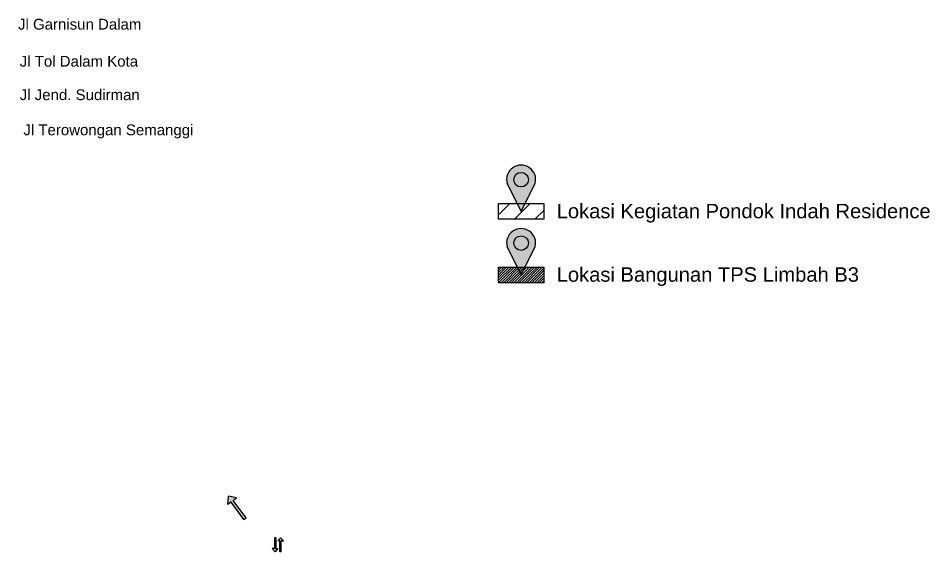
# Model space of a CAD drawing. Header units: millimetres. Extents: x -2888 to 7167, y -634 to 4310.
# Drawn here: x 2599.1 to 2781.2, y 521.6 to 628.1 of the extents above; entities that cross this region are included whole.
import ezdxf

# ---------------------------------------------------------------- set-up
doc = ezdxf.new("R2010")
doc.units = ezdxf.units.MM
doc.header["$MEASUREMENT"] = 0
doc.layers.add('Area TPS', color=2, linetype='Continuous')
doc.styles.get("Standard").update_dxf_attribs({"font": 'arial.ttf'})

msp = doc.modelspace()

# ---------------------------------------------------------------- hatches: boundary and pattern name
h = msp.add_hatch(color=1)
h.dxf.hatch_style = 1
h.paths.add_polyline_path([(2702.40175, 595.14825, 1.282094813), (2696.76752, 595.14825), (2699.58463, 589.51403)])
h.paths.add_polyline_path([(2698.12735, 595.85552, -1), (2701.04192, 595.85552, -1)], flags=16)
at = {"true_color": 0xffffff}
h = msp.add_hatch(color=7, dxfattribs=at)
h.dxf.hatch_style = 1
h.paths.add_polyline_path([(2698.12735, 595.85552, 1), (2701.04192, 595.85552, 1)])
h = msp.add_hatch()
h.set_pattern_fill('ANSI31', color=1, scale=22.953788)
h.set_pattern_definition([(45, (2353.144, 380.7714), (-2.028847, 2.028847), [])])
h.paths.add_polyline_path([(2704.08563, 591.07264), (2695.08363, 591.07264), (2695.08363, 587.95542), (2704.08563, 587.95542)])
h = msp.add_hatch(color=2)
h.dxf.hatch_style = 1
h.paths.add_polyline_path([(2702.40175, 582.48265, 1.282094813), (2696.76752, 582.48265), (2699.58463, 576.84843)])
h.paths.add_polyline_path([(2698.12735, 583.18992, -1), (2701.04192, 583.18992, -1)], flags=16)
h = msp.add_hatch(color=7, dxfattribs=at)
h.dxf.hatch_style = 1
h.paths.add_polyline_path([(2698.12735, 583.18992, 1), (2701.04192, 583.18992, 1)])
at = {"true_color": 0x636466}
h = msp.add_hatch(color=251, dxfattribs=at)
h.dxf.hatch_style = 1
h.paths.add_polyline_path([(2641.11559, 532.65497), (2640.96791, 531.00129), (2641.41107, 531.32955), (2641.58833, 531.46086), (2641.63264, 531.49369), (2644.19647, 528.03253), (2644.63963, 528.3608), (2642.0758, 531.82195), (2642.12012, 531.85478), (2642.29738, 531.98608), (2642.74053, 532.31435)])
h = msp.add_hatch(color=251, dxfattribs=at)
h.dxf.hatch_style = 1
h.paths.add_polyline_path([(2650.42671, 521.5637), (2650.98171, 522.194), (2650.70275, 522.1927), (2650.59116, 522.19218), (2650.56326, 522.19205), (2650.55312, 524.37083), (2650.27415, 524.36953), (2650.2843, 522.19075), (2650.2564, 522.19062), (2650.14482, 522.1901), (2649.86585, 522.1888)])
h = msp.add_hatch(color=251, dxfattribs=at)
h.dxf.hatch_style = 1
h.paths.add_polyline_path([(2651.53134, 524.37018), (2652.08635, 523.73988), (2651.80739, 523.74118), (2651.6958, 523.7417), (2651.6679, 523.74183), (2651.65776, 521.56305), (2651.37879, 521.56435), (2651.38894, 523.74313), (2651.36104, 523.74326), (2651.24946, 523.74378), (2650.97049, 523.74508)])
at = {"layer": 'Area TPS'}
h = msp.add_hatch(dxfattribs=at)
h.set_pattern_fill('ANSI31', color=256, scale=2.869224)
h.set_pattern_definition([(45, (2353.1439, 373.84422), (-0.25360593, 0.25360593), [])])
h.paths.add_polyline_path([(2704.08563, 578.40704), (2695.08363, 578.40704), (2695.08363, 575.28982), (2704.08563, 575.28982)])

# ---------------------------------------------------------------- linework, layer by layer
for points in [[(2699.58463, 589.51403), (2696.76752, 595.14825)], [(2699.58463, 589.51403), (2702.40175, 595.14825)], [(2699.58463, 576.84843), (2696.76752, 582.48265)], [(2699.58463, 576.84843), (2702.40175, 582.48265)]]:
    msp.add_lwpolyline(points)
for points in [[(2695.08363, 591.07264), (2704.08563, 591.07264), (2704.08563, 587.95542), (2695.08363, 587.95542)], [(2695.08363, 578.40704), (2704.08563, 578.40704), (2704.08563, 575.28982), (2695.08363, 575.28982)]]:
    msp.add_lwpolyline(points, close=True)
at = {"color": 7, "true_color": 0xffffff}
msp.add_lwpolyline([(2696.6808, 582.23312), (2696.64565, 582.26067)], dxfattribs=at)
at = {"color": 251, "true_color": 0x636466}
for points in [[(2640.96791, 531.00129), (2641.11559, 532.65497)], [(2642.74053, 532.31435), (2641.11559, 532.65497)], [(2642.0758, 531.82195), (2642.12012, 531.85478), (2642.29738, 531.98608), (2642.74053, 532.31435)], [(2644.63963, 528.3608), (2642.0758, 531.82195)], [(2641.63264, 531.49369), (2641.58833, 531.46086), (2641.41107, 531.32955), (2640.96791, 531.00129)], [(2644.19647, 528.03253), (2641.63264, 531.49369)], [(2644.19647, 528.03253), (2644.63963, 528.3608)], [(2650.55312, 524.37083), (2650.27415, 524.36953)], [(2650.27415, 524.36953), (2650.2843, 522.19075)], [(2650.55312, 524.37083), (2650.56326, 522.19205)], [(2650.97049, 523.74508), (2651.53134, 524.37018)], [(2651.38894, 523.74313), (2651.36104, 523.74326), (2651.24946, 523.74378), (2650.97049, 523.74508)], [(2651.37879, 521.56435), (2651.38894, 523.74313)], [(2652.08635, 523.73988), (2651.53134, 524.37018)], [(2651.65776, 521.56305), (2651.6679, 523.74183)], [(2651.6679, 523.74183), (2651.6958, 523.7417), (2651.80739, 523.74118), (2652.08635, 523.73988)], [(2650.2843, 522.19075), (2650.2564, 522.19062), (2650.14482, 522.1901), (2649.86585, 522.1888)], [(2649.86585, 522.1888), (2650.42671, 521.5637)], [(2650.98171, 522.194), (2650.42671, 521.5637)], [(2650.56326, 522.19205), (2650.59116, 522.19218), (2650.70275, 522.1927), (2650.98171, 522.194)], [(2651.65776, 521.56305), (2651.37879, 521.56435)]]:
    msp.add_lwpolyline(points, dxfattribs=at)
for centre in [(2699.58463, 595.85552), (2699.58463, 583.18992)]:
    msp.add_circle(centre, 1.45728)
for centre in [(2699.58463, 595.85552), (2699.58463, 583.18992)]:
    msp.add_arc(centre, 2.90454, 345.9065749, 194.0934251)

# ---------------------------------------------------------------- texts
for s, p in [('Lokasi Kegiatan Pondok Indah Residence', (2706.68387, 588.14963)), ('Lokasi Bangunan TPS Limbah B3', (2706.68387, 575.48403))]:
    msp.add_text(s, height=2.8808866).set_placement(p)
at = {"color": 1, "char_height": 2.1456192, "attachment_point": 1}
for s, insert in [('\\pxql;Jl Garnisun Dalam', (2599.05503, 627.97771)), ('\\pxql;Jl Tol Dalam Kota', (2599.39948, 620.58041)), ('\\pxql;Jl Jend. Sudirman', (2599.39948, 613.88797)), ('\\pxql;Jl Terowongan Semanggi', (2600.12639, 606.88251))]:
    msp.add_mtext_dynamic_manual_height_columns(s, width=46.0194953, gutter_width=10.7281, heights=[11.50219], dxfattribs=dict(at, insert=insert))

doc.saveas('drawing.dxf')
